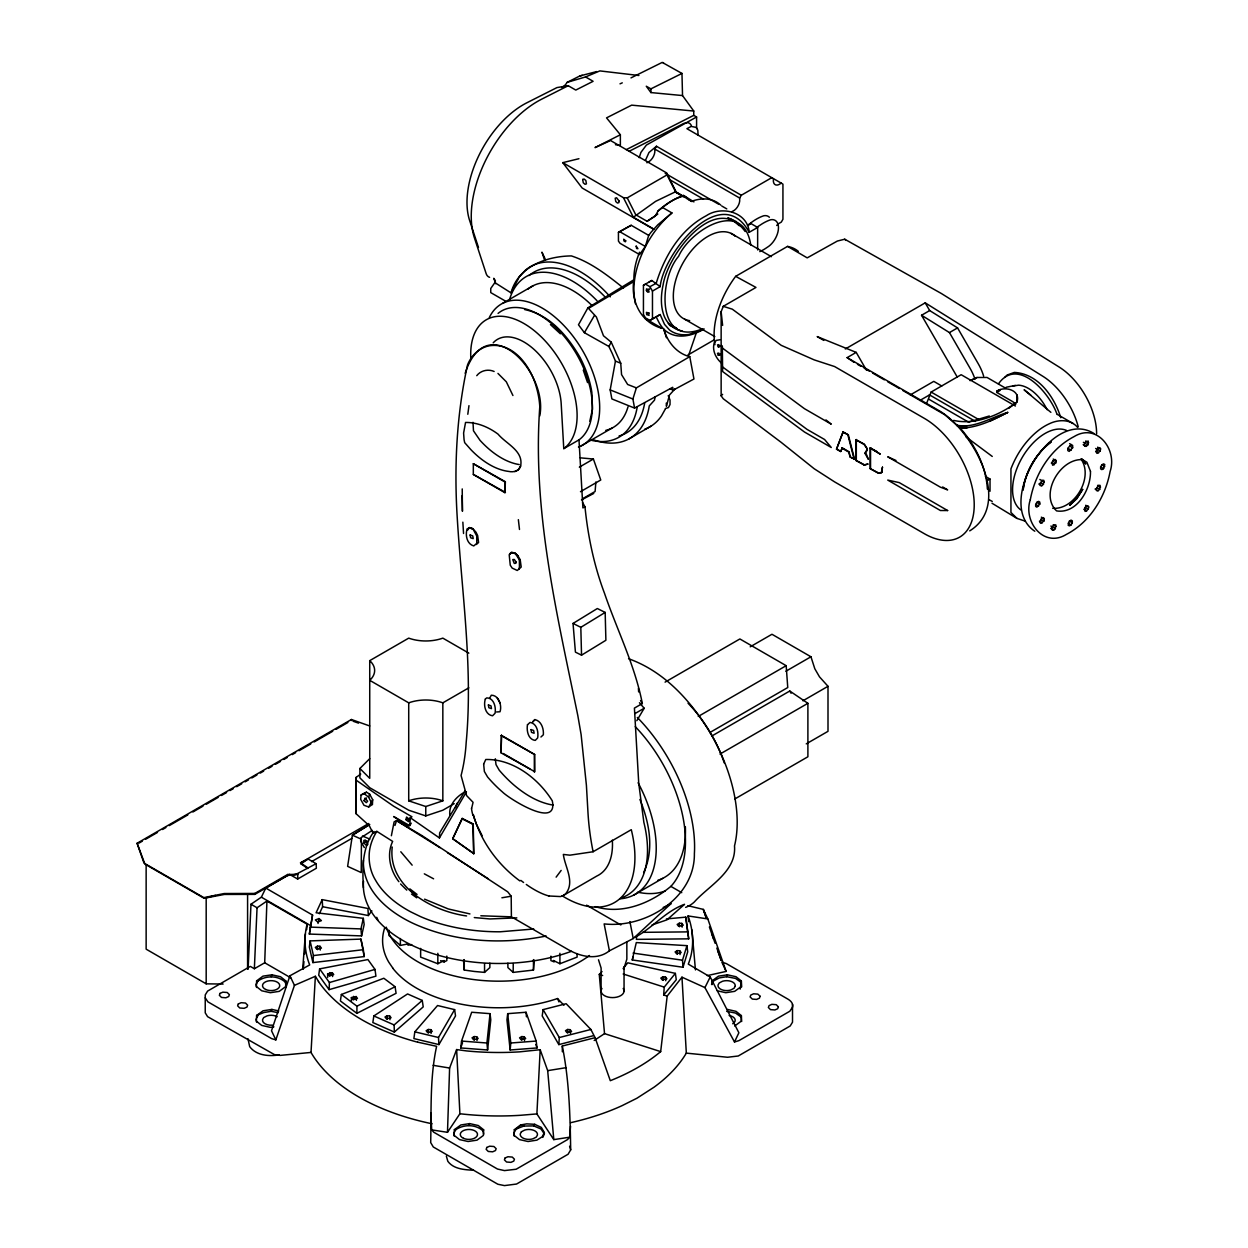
<?xml version="1.0" encoding="UTF-8"?>
<svg xmlns="http://www.w3.org/2000/svg" width="1248" height="1248" viewBox="0 0 1248 1248"><rect width="100%" height="100%" fill="white"/><g stroke="black" fill="none" stroke-linecap="round" stroke-linejoin="round"><path stroke-width="1.5" d="M247.588 969.056L247.588 893.864M363.402 887.702C362.357 868.436 361.951 847.766 373.994 831.496M411.731 944.596L408.002 945.173L407.94 943.94L400.39 945.422L400.39 938.527M463.507 960.086L464.272 970.055L474.334 971.459L484.552 972.395L489.856 967.59L489.856 963.16M645.122 318.536L662.189 328.411C640.52 322.53 630.49 300.83 633.89 279.755L587.933 307.788L578.479 324.776L584.392 332.686L608.868 346.445L612.238 353.465L615.451 361.109L610.178 389.891L611.879 398.939L634.577 408.08L672.688 387.301L673.218 390.14L693.95 379.002L689.77 356.647C676.541 353.418 667.384 341.749 663.764 329.066L666.432 337.74M1015.716 404.461A17.222 9.953 0 0 0 1011.988 401.232L996.731 392.418L996.731 391.217C1004.702 385.648 1021.098 390.109 1016.933 402.059C999.898 415.1 975.172 425.334 953.69 420.404M369.72 725.962L351.421 719.503L137.093 843.258L144.908 864.068L204.157 898.279L224.39 894.442L254.81 894.379L254.81 893.443L287.648 874.505L297.804 874.333L297.648 879.044L289.52 874.349L265.777 888.061L261.362 897.172L250.973 904.238L248.102 969.166M601.084 990.974L601.115 968.058L598.494 959.79M360.734 774.072L356.148 777.379L355.992 813.634L369.314 825.724L373.105 833.399L376.834 831.355L392.652 841.386C386.412 854.568 390.14 870.511 398.876 881.681M417.737 1042.174L436.613 1046.308C429.78 1077.851 431.387 1110.486 430.7 1142.591L433.29 1146.974L497.858 1184.243L504.473 1185.6L516.547 1184.04L568.09 1154.244L570.679 1149.86C570.133 1115.182 569.197 1080.113 562.286 1046.027L595.093 1037.681L610.303 1080.69A196.466 113.428 0 0 0 660.676 1051.612L667.181 996.076L681.97 977.184L704.933 987.605L734.495 1041.971L738.91 1040.645L789.844 1011.223L792.511 1007.198A16.084 9.282 0 0 0 788.003 999.18L726.305 963.581L721.828 962.099L726.118 971.412L707.288 975.608M361.421 841.105L361.234 872.57L347.63 866.377L352.404 835.162L369.424 824.632M534.238 960.133L533.458 970.055L513.178 972.395L513.24 963.534M356.881 1013.345L356.944 1006.2L341.359 994.469L340.376 1000.927L356.881 1013.345L396.084 993.314L395.086 986.716L383.822 978.245L341.359 994.469M410.249 824.273L407.862 826.254L393.666 816.535L409.734 825.646L410.311 817.736L411.965 816.785L393.666 806.224L355.976 780.062L356.148 777.379M462.166 495.581L462.431 511.243L462.228 488.92M495.316 758.753L496.002 764.587L499.231 770.203A94.801 54.725 60 0 0 514.176 785.257C525.424 794.742 538.559 802.776 553.285 805.132M520.619 466.034C523.754 450.824 506.204 443.96 498.061 434.148C488.701 427.144 477.266 422.308 465.551 422.448L463.601 433.04L464.069 439.686L464.693 442.666L470.917 449.701A73.32 43.181 61.1 0 0 508.466 471.385C513.224 472.508 519.106 471.323 520.619 466.034L518.294 469.841L514.847 471.604M449.873 815.396C448.406 804.726 456.799 796.177 465.535 791.575M646.448 290.566L646.48 288.912L648.352 289.458L649.069 292.016L647.681 292.172L646.448 290.566L649.771 288.834M570.554 1126.226L569.65 1137.193L553.8 1139.627L547.685 1070.644L540.181 1049.708L519.683 1051.846A193.846 111.914 0 0 1 466.549 1050.925L456.628 1049.568L449.608 1068.038L447.486 1132.31L431.714 1129.892L430.841 1113.076M471.666 808.283L473.07 802.308L466.612 795.6L461.074 775.507A236.886 136.765 60 0 0 466.175 742.544C473.179 667.508 461.713 592.457 457.236 517.639C454.054 466.705 456.565 414.882 467.501 365.024C471.073 355.711 479.029 347.88 488.982 345.852C513.505 341.843 530.774 366.444 536.406 387.364A54.584 32.432 72.9 0 1 539.791 406.754C532.178 511.274 556.982 614.032 577.824 715.619L581.116 734.573L586.404 785.257L587.995 812.869A236.886 136.765 60 0 0 593.096 851.744L569.868 855.176L563.347 854.428C564.938 867.079 575.234 881.821 565.718 893.724A68.328 26.707 47.5 0 1 560.477 896.563L549.026 895.986M472.992 422.323L473.476 430.794L479.996 440.31A73.351 42.354 60 0 0 519.23 464.552M278.788 1010.958L271.908 1009.429L263.078 1010.786L256.604 1015.466L256.402 1021.192L261.752 1025.419L270.332 1027.354L273.889 1026.808M454.381 1129.643L454.163 1135.368L459.514 1139.596L468.094 1141.499L477.001 1140.157L483.397 1135.43L483.616 1129.768L478.265 1125.524L469.685 1123.606L460.855 1124.963L454.381 1129.643L455.707 1129.736C463.866 1124.167 475.8 1124.12 483.179 1131.047L483.694 1134.136M256.62 980.866L256.402 986.544L261.752 990.787L270.332 992.706L279.24 991.364L285.636 986.622L285.854 980.975L280.504 976.716L271.908 974.813L263 976.139L256.62 980.866L257.962 980.99C266.074 975.328 278.054 975.328 285.402 982.238L286.182 986.872M539.744 415.958C548.714 372.528 487.016 306.29 465.145 373.324M514.348 1129.658L514.129 1135.352L519.48 1139.596L528.06 1141.514L536.89 1140.142L542.194 1136.772L544.315 1132.513L541.336 1127.412L534.721 1124.308L526.703 1123.855L520.728 1124.947L514.348 1129.658L523.832 1126.055L533.692 1125.899L541.039 1129.003L544.362 1133.933L542.802 1137.396M711.968 984.656L712.109 980.866L718.505 976.139L727.412 974.828L735.992 976.716L741.343 980.959L740.236 989.087M727.412 1009.429L735.992 1011.332L741.343 1015.591L741.125 1021.254L734.744 1025.981M757.645 249.928L757.645 227.448L749.19 232.315C747.802 212.004 721.703 205.39 706.384 215.67C680.534 229.304 664.498 256.012 656.214 283.265L649.912 286.697L645.466 284.123L643.438 285.262L643.438 314.371L645.466 317.866L649.912 320.424L660.161 314.543L664.513 324.355L669.458 329.909A67.08 38.719 -59.9 0 0 688.693 334.48L701.797 330.158M432.042 1123.762A198.136 114.395 0 0 1 311.002 1052.438L280.348 1055.387L274.466 1054.622L207.589 1016.652L205.234 1012.83L205.234 994.921L207.589 991.099L250.302 966.389L254.358 968.744L257.057 907.764L266.932 901.04L307.117 924.191A193.846 111.914 0 0 0 309.676 964.938L289.91 975.78L271.518 1030.739L275.839 1039.88L271.612 1038.617L207.901 1001.848L205.234 997.823M254.358 968.744L264.701 962.77L266.932 901.04M329.098 989.648L329.41 982.535L319.613 968.885L367.91 959.556L374.993 969.415L375.929 976.154L329.098 989.648L318.724 975.187L319.613 968.885M410.311 817.736L439.436 837.923L439.655 832.9L465.161 790.67M553.8 1139.627L536.89 1113.918L540.181 1049.708M311.017 1052.438L315.37 976.279L294.45 985.343L275.839 1039.88M372.403 804.461L372.7 799.75L369.611 794.118L366.475 792.184L361.109 794.976L360.672 799.313L363.964 805.272L368.706 806.988L372.403 804.461L368.628 797.191L364.026 793.525L361.109 794.976M593.221 1035.731L558.839 1044.607L559.291 1037.54L543.098 1009.616L566.155 1003.72L590.866 1029.475L595.093 1037.681M881.525 472.633L882.476 467.173L881.525 472.633L878.311 473.226L870.137 468.608L870.137 447.923L880.09 454.007L870.137 447.923L877.344 451.745M667.181 996.076L663.686 995.046L664.217 987.121L675.371 973.378L627.775 962.816L623.111 968.557M302.749 968.51L305.37 933.925M312.889 962.598L313.435 955.562L310.097 940.898L360.922 939.104L363.34 949.697L364.166 956.576L312.889 962.598L309.348 947.092L310.097 940.898M440.638 960.648L444.07 961.943L444.179 960.523L437.83 963.737L420.638 957.107L420.638 948.402M306.68 929.666L307.117 924.191M595.873 481.962L595.109 491.509L582.551 498.763M303.295 969.166L303.95 961.615M304.606 954.049L305.105 948.386M510.151 1049.989L510.806 1043L507.702 1013.657L526.032 1012.253L536.188 1041.066L537.03 1047.946L510.151 1049.989L506.953 1019.834L507.702 1013.657M636.714 935.875L636.371 939.37L688.709 938.839L685.76 917.155L666.401 918.918M926.546 403.478L931.117 392.059L961.163 374.712L1015.404 406.021M487.594 1049.989L486.923 1043L490.043 1013.657L471.697 1012.253L461.542 1041.066L460.715 1047.946L487.594 1049.989L490.776 1019.834L490.043 1013.657M1023.11 490.292C1025.388 471.51 1035.84 453.866 1050.707 442.244M322.187 899.636L322.624 906.719L368.363 915.548L367.91 908.466L322.187 899.636L316.087 912.772L363.34 918.325L364.166 924.565L361.592 935.906L309.348 934.066L312.562 915.065L265.777 888.061M392.215 847.033C387.629 886.938 432.229 911.18 466.58 915.954M632.237 959.962L636.293 942.583L686.946 945.656L687.71 951.85L683.015 967.262L632.237 959.962L633.22 956.732M476.346 544.502L478.592 542.49L477.641 535.548L475.972 532.194L472.82 528.668L469.7 527.842L467.142 528.793C465.161 534.924 466.69 543.925 473.772 545.922L476.752 543.395L476.767 536L472.82 528.668L469.451 527.592L467.516 530.244M391.373 835.739L394.134 821.839L396.552 820.622L439.982 847.657M467.797 414.274L468.967 405.662M414.82 1031.846L413.884 1038.586L438.922 1044.576L455.52 1015.919L454.631 1009.616L437.549 1005.529L414.82 1031.846L438.469 1037.494L438.922 1044.576M543.098 1009.616L542.209 1015.919L558.839 1044.607M587.933 307.788L596.372 316.976L603.47 335.774L611.239 342.17L620.74 363.23L621.551 374.603L627.65 384.478L636.371 387.878L689.77 356.647M373.838 1015.95L372.84 1022.549L394.337 1032.08L423.228 1006.886L422.245 1000.428L407.581 993.938L373.838 1015.95L394.134 1024.951L394.337 1032.08M309.348 934.066L312.562 915.065M351.234 720.564L351.421 719.503M655.2 396.708L654.498 400.14L649.272 405.896A99.2 57.283 60 0 1 593.939 439.967M1043.874 521.056L1044.311 518.872L1043.453 517.655L1041.799 518.107L1039.865 522.116L1040.723 523.333L1043.874 521.056L1040.894 519.324M1055.761 462.946L1056.198 460.777L1055.34 459.545L1053.686 459.997L1052.204 461.838L1052.61 465.239L1055.761 462.946L1052.782 461.214M1088.24 509.153L1088.693 506.984L1087.835 505.768L1086.181 506.204L1084.684 508.061L1085.105 511.446L1088.24 509.153L1085.261 507.437M1100.143 451.043L1100.58 448.874L1099.722 447.658L1098.068 448.11L1096.134 452.119L1096.992 453.336L1100.143 451.043L1095.666 448.469M318.022 923.458L319.036 918.559L321.422 920.634L317.725 922.022L315.338 919.948L319.036 918.559M361.592 935.906L360.922 928.918L363.34 918.325M405.943 819.608L406.583 817.034L409.016 819.062L408.47 821.699L405.943 819.608L410.623 818.282M648.71 235.388L631.192 225.28L618.431 232.346L618.446 241.098L620.022 243.298L639.6 254.592L645.325 246.449L648.71 235.388L651.066 232.253L657.805 224.796L671.939 212.94L662.594 207.527L658.039 210.974L655.184 216.185L647.072 221.286L635.731 214.734L627.229 197.886L623.454 197.683L562.77 162.646L578.932 158.714M489.949 697.663L491.306 695.214C498.872 695.152 502.164 705.697 500.011 711.75L496.517 711.984M649.912 320.424L652.47 318.989L652.47 291.08L660.161 286.634C663.577 253.063 721.313 181.022 749.19 232.315M589.789 421.247L592.488 409.188L591.848 392.324A75.067 43.368 60 0 0 580.102 357.552C567.856 336.227 549.916 314.746 524.644 309.566M683.015 967.262L682.5 960.211L686.946 945.656M634.577 408.08L632.892 399.032L636.371 387.878M623.641 969.322L626.855 959.15L626.839 942.24M368.628 797.191L369.611 794.118M696.634 331.921L688.584 355.462M639.194 157.685L640.895 152.443L646.386 145.064L696.587 116.984L696.587 128.513M394.945 825.458L396.552 820.622L421.699 835.442L507.718 891.836L511.196 896.22L511.399 916.828L567.154 949.026A77.282 44.616 60 0 0 609.414 950.804L633.235 938.558L671.143 903.536A160.571 92.711 60 0 1 663.203 907.421M364.12 800.764L365.04 798.049L367.63 801.232L366.304 802.651L364.12 800.764L366.475 797.94M645.528 160.212L648.96 152.537L656.448 146.25L741.312 195.25L771.763 177.668M841.87 448.079L848.765 452.072L850.091 456.955L854.552 459.155L850.091 456.955L849.17 451.838L842.275 447.845L840.7 451.511L836.503 449.202L843.102 431.855L848.344 434.881L854.069 457.283M483.179 1131.047L483.616 1129.768M866.393 451.792L867.329 449.046L864.412 444.194L855.91 439.717L855.91 460.403L864.1 465.005L867.875 464.069L864.1 465.005M741.686 986.872L741.343 980.959M285.402 982.238L285.854 980.975M741.686 1021.488L741.343 1015.591M460.715 1047.946L462.556 1042.72M639.506 252.205L637.104 258.851A55.13 31.824 -60 0 0 633.922 280.472L633.89 279.755M836.503 449.202L843.102 431.855M455.426 807.674L457.064 803.244M271.175 976.7L271.908 974.813M468.936 1125.493L469.685 1123.606M1043.453 484.255L1043.874 480.386L1042.376 480.246L1039.865 483.928L1040.317 485.597L1041.799 485.722L1043.453 484.255L1040.473 482.539M1055.34 528.637L1055.761 524.768L1052.61 526.094L1051.752 528.31L1052.204 529.963L1053.686 530.104L1055.34 528.637L1050.878 526.048M1087.835 444.896L1088.24 441.028L1085.105 442.369L1084.247 444.584L1084.684 446.238L1086.181 446.363L1087.835 444.896L1083.373 442.322M1099.722 489.278L1100.143 485.41L1098.646 485.285L1096.134 488.951L1096.586 490.62L1098.068 490.745L1099.722 489.278L1096.742 487.562M723.247 306.337L732.311 309.176L781.232 345.337L814.226 359.892L834.616 366.553L924.269 418.314A70.637 40.778 60 0 1 974.22 504.832A70.637 40.778 60 0 1 924.269 533.66L834.616 481.9L814.226 468.764L781.232 442.4L723.247 398.752L721.141 395.803L721.141 311.719L723.247 306.337L755.976 287.43L735.649 276.354A67.158 38.782 -60 0 0 714.964 344.666M711.547 984.391L713.466 980.99L719.3 977.917L726.679 976.7L727.412 974.828M256.604 1015.466L263.812 1012.549L271.175 1011.317L271.908 1009.429M643.609 872.586C654.623 849.482 649.21 822.198 639.912 799.453M842.275 447.845L840.7 451.511L836.909 448.968M319.363 913.754L322.624 906.719M505.424 301.08L490.745 292.609L490.745 288.475L494.863 282.625L511.04 292.874C517.951 266.432 546.733 256.199 571.381 255.918C591.022 262.314 607.526 275.309 623.454 288.038M462.415 818.36L452.712 838.718L473.834 853.632L473.21 823.93L462.072 818.563L452.712 838.718L473.834 853.632M726.118 971.412L707.819 918.934L688.069 915.938C693.779 931.336 694.418 948.745 688.288 964.127L710.221 976.95L704.933 987.605M466.44 791.84L439.436 837.923M734.495 1041.971L738.878 1032.782L710.221 976.95M372.7 799.75L368.706 806.988M511.04 292.874L519.277 276.838L525.252 270.379A99.2 57.283 60 0 1 610.272 296.868M256.682 1017.853L257.946 1015.56M455.707 1129.736L453.82 1133.184L454.334 1136.273M608.868 346.445L611.239 342.17M665.402 408.892L661.487 415.927A99.2 57.283 60 0 1 644.717 429.218M257.962 980.99L256.058 984.391L256.573 987.48M864.911 453.242L865.909 453.164L868.358 459.264L864.911 453.242L867.329 449.046L864.146 444.506L855.91 439.717M646.901 162.77L649.506 161.273A8.83 5.101 -60 0 0 654.81 152.069L654.81 149.058L656.448 146.25M731.765 211.77L734.386 210.272A8.83 5.101 -60 0 0 739.69 201.084L739.69 198.058L741.312 195.25M1035.668 504.457L1036.885 502.367L1038.601 501.368L1039.802 502.07L1039.802 504.052L1036.885 507.14L1035.668 506.438L1035.668 504.457L1038.601 506.158M1071.236 444.584L1067.789 448.235L1067.789 450.559L1069.208 451.386L1072.656 447.751L1072.656 445.411L1069.614 443.664M1069.364 521.118L1068.148 525.205L1069.364 525.892L1071.08 524.909L1072.297 522.803L1072.297 520.822L1071.08 520.12L1069.364 521.118L1072.297 522.803M1103.575 468.64L1104.776 464.552L1103.575 463.85L1101.859 464.849L1100.642 466.955L1100.642 468.936L1101.859 469.638L1103.575 468.64L1100.596 466.924M438.469 1037.494L454.631 1009.616M584.392 332.686L594.344 315.619M636.808 720.704L644.186 708.256L639.444 702.733M409.734 825.646L411.232 823.181M561.163 870.418L556.124 877.141M510.136 554.315L511.493 552.178L515.159 553.16L517.842 555.719L520.198 559.697L521.212 567.06L518.918 569.119M609.414 950.804L604.141 923.894C644.888 928.574 694.98 898.342 694.387 853.601A126.329 72.93 60 0 0 637.322 717.46M533.692 1125.899L534.721 1124.308M447.486 1132.31L459.904 1113.746L456.628 1049.568M998.431 383.9C1017.916 355.93 1050.379 394.025 1057.04 414.43M368.363 915.548L371.873 910.868M510.697 552.786L509.2 554.736L510.26 565.204L512.195 568.105L517.234 570.461L518.965 569.088L519.449 566.748L519.386 559.946L515.159 553.16L510.697 552.786L513.786 552.848L517.842 555.719M663.686 995.046L676.276 979.696L675.371 973.378M472.976 824.195L462.072 818.563L472.976 824.195L473.616 853.726M569.65 1137.193L567.512 1139.596L516.157 1169.236L504.473 1170.593L497.5 1169.048L433.742 1132.217L431.714 1129.892M372.31 830.372L360.844 837.814L360.656 841.058L364.338 847.564M675.137 388.783L669.458 395.023L666.432 406.302L666.292 403.104M476.752 375.679C480.73 370.453 488.202 368.815 494.13 371.483M653.78 229.07L633.344 217.261L655.637 201.349L675.542 191.755L683.639 196.435M454.194 803.65L442.837 810.217L425.771 815.911L408.72 810.217L369.736 787.706L359.892 777.863L359.892 768.487L369.736 758.644M1004.687 377.473L1007.136 375.024L1014.343 372.419C1038.149 373.651 1054.342 396.708 1060.784 417.721M721.141 395.803L722.623 394.352M722.327 366.772L807.05 429.39L824.6 439.514L831.262 447.486L804.476 432.011L722.623 371.53L722.327 346.086M748.27 225.498L750.641 223.392L757.645 227.448M394.134 1024.951L422.245 1000.428M635.263 726.648A113.428 65.489 60 0 1 670.862 886.376C650.27 903.443 621.863 914.878 595.234 906.625M741.125 986.638L734.651 991.349L725.821 992.706L717.241 990.787M368.722 823.493L300.534 862.852L301.018 863.866L308.053 858.998L316.134 863.678L316.352 868.249L297.648 879.044M647.072 221.286L657.79 214.079M594.173 1040.473L604.531 1033.64L660.676 1051.612M363.901 842.93L363.854 840.419L365.243 839.998L367.879 844.397L366.101 845.161L363.901 842.93L367.13 840.934M573.035 623.438L597.34 608.525L605.171 612.425L605.888 640.271L581.537 655.169L575.422 652.127L573.035 623.438L580.819 627.323L605.171 612.425M627.229 197.886L667.025 174.907L666.494 172.832L610.537 140.525L595.015 147.607L620.365 134.753L606.544 117.874L631.66 105.144L693.748 111.041L693.748 115.346L696.587 116.984M646.682 314.527L646.433 312.359L648.352 312.92L649.069 315.401L646.682 314.527L649.272 312.952M317.507 946.093L315.338 947.388L316.774 949.166L321.438 948.121L319.987 946.28L317.507 946.093L317.569 949.65M677.274 950.617L675.106 951.912L676.541 953.706L681.19 952.598L679.77 950.82L677.274 950.617L677.336 954.174M662.984 976.794L660.816 978.089L662.251 979.867L666.9 978.775L665.465 976.981L662.984 976.794L663.047 980.351M588.791 308.225L633.89 281.518M1008.618 408.408L1016.933 402.059L1017.011 394.852M316.134 863.678L295.807 874.442L287.68 875.425L254.81 894.379M504.925 492.695L505.378 481.728L473.32 463.726L473.32 474.443L504.925 492.695L504.925 481.978L473.32 463.726M618.431 232.346L631.192 225.28M563.347 895.44L596.996 875.94A66.737 38.532 60 0 0 612.331 840.138M502.835 303.233L533.286 285.652M781.31 183.175L778.705 184.673A8.83 5.101 -60 0 1 773.386 181.615L773.386 178.604M643.438 285.262L651.784 280.488L660.161 286.634M747.49 225.217L750.641 223.392M652.47 318.989L660.161 314.543M735.649 276.354L787.566 246.386L807.206 257.868L837.392 241.036L844.724 239.21L941.382 293.514L1059.115 367.021A55.286 31.918 60 0 1 1096.618 433.789M473.32 474.443L505.44 492.398M687.773 355.103L714.386 339.737M470.87 359.034A75.239 43.43 60 0 1 540.836 336.476A75.239 43.43 60 0 1 563.768 448.64L578.994 439.858A75.239 43.43 60 0 0 573.659 349.346A75.239 43.43 60 0 0 498.061 313.42M581.412 445.754L611.863 428.173M579.337 467.142L593.393 459.03L600.756 479.996L580.46 491.712M628.586 439.093L651.113 426.083M845.302 348.988L925.22 302.843L1042.954 376.35A55.302 31.918 60 0 1 1078.225 426.769M582.582 502.492L584.953 506.735L582.91 507.92L578.994 439.858M854.116 362.372L847.127 357.63L856.206 352.388L866.471 370.172M957.107 376.834L921.554 315.26L929.682 310.565L957.559 327.896L978.229 363.698A35.334 20.405 60 0 1 983.658 376.178M468.827 687.835L442.837 702.842A32.058 18.517 0 0 0 408.72 702.842L369.736 680.332A32.058 18.517 0 0 0 369.736 660.644L408.72 638.134A32.058 18.517 0 0 0 442.837 638.134L468.827 653.141M921.554 315.26L949.447 332.576L957.559 327.896M910.322 394.914L933.769 381.373L941.756 385.991M138.965 843.118L142.334 841.168M145.704 839.218L157.498 832.416M162.552 829.499L165.922 827.549M169.291 825.599L187.824 814.913M192.878 811.996L202.987 806.146M206.357 804.211L218.15 797.394M221.52 795.46L226.574 792.542M229.944 790.592L233.314 788.642M236.683 786.692L241.738 783.775M245.107 781.841L248.477 779.891M251.846 777.941L256.901 775.024M260.27 773.089L263.64 771.139M268.694 768.222L272.064 766.272M275.434 764.322L280.488 761.405M283.842 759.47L287.212 757.52M292.266 754.603L295.636 752.653M299.005 750.719L310.799 743.902M314.168 741.952L332.701 731.266M336.071 729.316L347.864 722.498M842.696 432.089L848.344 434.881M919.916 400.452L929.963 394.649M855.91 460.403L864.521 464.849M996.731 392.418L999.788 390.655M870.137 468.608L878.748 473.054L882.164 472.212M311.579 861.619L351.733 838.438M501.088 752.856L501.478 735.353L501.088 752.856L534.83 771.748L534.706 754.541L501.478 735.353M987.028 480.792L990.023 479.045L990.023 491.26M501.088 735.571L534.706 754.541M665.075 682.141L739.877 638.96L786.178 665.683L787.753 687.539L709.8 732.56M584.969 506.735A447.72 275.59 -63.5 0 0 604.516 593.33C617.042 630.022 634.936 665.246 642.33 703.544L634.421 708.1L638.758 783.557L643.874 822.432A98.498 56.878 60 0 1 621.488 897.858M750.22 646.807L771.966 634.265L810.95 656.776L814.819 668.772L819.499 676.853L828.001 686.306L828.001 731.328L806.255 743.87M634.811 713.669L644.186 708.256M698.256 716.446L786.178 665.683M785.866 671.252L810.95 656.776M711.797 736.024L789.766 691.018L807.893 703.31L807.893 756.772L734.744 799.001M802.916 700.799L828.001 686.306M719.987 754.073L807.893 703.31M593.096 851.744L631.285 829.686A98.498 56.878 60 0 1 562.13 895.768M633.438 895.253L662.672 878.374M387.176 1015.763L384.992 1017.011L386.443 1018.836L391.092 1017.744L389.657 1015.95L387.176 1015.763L387.254 1019.32M327.631 973.846L332.296 972.785L333.731 974.579L329.066 975.671L327.631 973.846L327.694 977.402M351.39 997.589L356.117 996.559L357.49 998.4L352.763 999.43L351.39 997.589L351.468 1001.161M428.329 1029.475L426.145 1030.723L427.596 1032.564L432.245 1031.456L430.81 1029.662L428.329 1029.475L428.423 1033.032M474.224 1036.573L472.056 1037.821L473.491 1039.662L478.156 1038.554L476.72 1036.776L474.224 1036.573L474.318 1040.13M679.349 923.208L677.165 924.456L678.616 926.297L683.264 925.189L681.829 923.395L679.349 923.208L679.442 926.765M521.758 1036.573L519.574 1037.821L521.024 1039.662L525.673 1038.554L524.238 1036.776L521.758 1036.573L521.851 1040.13M567.653 1029.475L565.484 1030.708L566.857 1032.548L571.584 1031.519L570.211 1029.678L567.653 1029.475L567.746 1033.032M649.163 281.954L651.784 280.488M364.026 793.525L366.475 792.184M966.67 426.254L956.608 425.381C974.485 428.672 991.068 417.394 1007.729 412.402C993.236 420.108 977.449 427.768 960.82 428.173M1007.729 412.402L990.241 420.95M581.459 499.933L593.752 493.428M704.137 328.91C693.077 335.712 677.602 339.768 666.26 331.344A72.836 42.463 -57.8 0 1 658.554 321.61L656.198 316.914M369.72 824.507L352.404 835.162L361.421 839.249M682.531 95.566L650.91 92.57L646.277 86.221L650.91 88.858L681.97 73.445L682.531 95.566L693.748 111.041M308.053 858.998L300.534 862.852L307.492 867.594M629.132 151.289L683.826 123.427L687.336 122.647A12.636 7.301 -60 0 1 691.408 125.736M356.944 1006.2L395.086 986.716M626.34 149.62L693.748 115.346M561.943 87.5A10.015 5.772 -60 0 0 567.154 82.352L585.546 76.939L593.112 81.307L575.78 90.074L568.214 85.706L541.648 99.185A93.834 54.179 -60 0 0 474.38 237.744L486.143 273.593A14.352 8.284 -60 0 0 489.606 277.321M585.546 76.939L599.851 70.902L638.898 75.504M567.154 82.352L579.883 75.925L596.731 71.573M444.07 961.943L446.831 960.586L446.8 956.093M718.318 346.882L719.628 346.663L718.801 344.651L717.506 344.885L718.318 346.882L721.204 345.524M718.318 355.321L719.628 355.103L718.801 353.09L717.506 353.324L718.318 355.321L721.204 353.964M969.727 530.868C1013.158 503.833 973.019 431.512 940.243 411.341L847.127 357.63M534.877 719.597L532.584 722.015L534.877 719.597C541.476 721.032 543.847 728.801 543.348 734.776L540.93 737.006M970.055 380.656L976.981 377.489L987.043 377.458L1005.545 388.144M996.731 391.217L1000.381 389.548M972.676 379.454L976.981 377.489M620.006 83.834L622.284 82.852M702.624 328.786C655.98 347.833 658.741 278.959 678.6 256.324C690.316 229.804 743.34 197.59 750.781 244.967M635.123 937.279C652.454 927.935 665.34 911.383 684.528 904.316L666.947 919.854L652.049 924.94M550.914 956.14L550.914 960.586L554.174 961.896L553.457 960.476L559.915 963.737L577.106 957.107L577.106 953.628M408.72 702.842L408.72 800.842L425.771 806.52L442.837 800.842L442.837 702.842M519.386 559.946L520.198 559.697M989.305 416.005L968.807 422.058M665.434 408.47L668.46 407.566L670.036 404.524L670.036 400.046L668.226 395.6M329.41 982.535L374.993 969.415M1013.048 386.038L1018.54 385.18A33.634 19.422 60 0 1 1047.103 409.687M559.291 1037.54L590.866 1029.475M215.498 895.409L206.185 897.749L206.185 983.83L223.127 984.048M579.883 75.925L582.332 75.379M546.203 936.016C503.412 944.642 457.548 942.38 417.097 925.142C390.811 913.895 362.357 891.743 363.402 860.262M630.989 77.891L662.236 62.4L681.97 73.445M1006.169 387.27L1015.357 385.382M137.093 843.258L143.988 863.07L203.83 897.624L224.188 893.537L254.81 893.443M568.214 85.706L556.936 87.594L526.812 102.804A79.763 46.051 -60 0 0 469.654 220.584L478.483 247.478M566.28 1067.648L547.685 1070.644M501.899 897.78L511.196 896.22M719.971 339.768L716.321 340.361L714.23 342.935C711.89 350.485 716.118 358.847 722.062 363.496M533.754 928.996L500.214 931.788A129.792 74.927 0 0 1 420.529 916.609L410.904 911.96A129.792 74.927 0 0 1 375.57 880.246C370.219 871.666 368.207 860.792 369.517 850.746A129.792 74.927 0 0 1 376.834 831.355M313.435 955.562L363.34 949.697M297.804 874.333L287.68 875.425L287.648 874.505M516.844 917.873L489.934 918.949L474.302 917.561M279.256 1054.888C268.944 1056.479 256.448 1055.699 249.694 1046.651L247.962 1038.742M536.89 1113.918L520.244 1115.306A199.025 114.91 0 0 1 459.904 1113.746M510.806 1043L536.188 1041.066M642.72 932.334L687.991 931.882M902.819 390.499L944.814 414.742L960.164 428.033L966.794 428.189M511.399 916.828L480.823 915.782M310.097 927.108L360.922 928.918M461.542 1041.066L486.923 1043M473.491 1170.25C464.521 1169.719 453.695 1169.22 447.829 1161.311L446.347 1156.085M580.273 457.844L593.393 459.03M712.109 980.866L713.466 980.99M1052.719 508.295C1074.809 510.011 1093.95 477.064 1080.94 458.968M570.57 1122.701A198.136 114.395 0 0 0 622.081 1105.65L636.854 1098.271L654.014 1087.211A198.136 114.395 0 0 0 686.322 1053.125L727.537 1057.259L738.254 1055.995L790.187 1025.981L792.511 1022.206L792.511 1004.297M362.45 836.02L369.829 839.124M633.079 953.098L682.5 960.211M1025.248 521.165L1016.98 518.404L992.004 503.24M615.451 144.706L620.365 145.501L620.365 134.753M433.118 1065.324L449.608 1068.038M726.679 976.7L735.524 978.416L740.906 982.238M726.679 1011.317L735.524 1013.048L740.906 1016.87M271.175 1011.317L278.257 1012.705M469.934 913.926L448.313 908.965L424.585 899.168M687.882 905.705L703.295 909.386L707.819 918.934M728.239 217.901L736.008 221.395L740.033 225.607M677.212 328.739L669.443 325.244M682.11 330.923C672.734 329.519 665.48 321.953 663.14 312.983A61.729 35.646 -60 0 1 663.14 284.747C667.774 254.28 715.79 190.804 745.196 231.551M623.189 974.002L664.217 987.121M604.531 1033.64L599.274 974.423L602.659 975.515M727.522 218.104L731.983 219.554L739.206 225.654M676.432 328.068L668.242 323.528M353.059 721.204L358.504 723.138M523.832 1126.055L520.728 1124.947L515.705 1129.783L513.786 1133.184L514.316 1136.273M628.555 658.726C664.872 671.564 691.969 702.031 711.126 734.417A126.563 73.07 60 0 1 734.51 845.894C736.601 871.759 709.004 885.456 694.247 902.054A77.813 44.928 60 0 1 685.636 907.374M669.958 388.846L673.218 390.14M615.451 361.109L620.74 363.23M610.178 389.891L632.892 399.032M856.206 352.388L817.175 336.586L823.789 340.408M895.97 460.465L887.734 456.784L940.415 487.188L947.638 489.871L942.63 486.97M472.742 529.324L469.451 527.592M1077.632 427.44C1070.815 419.047 1058.382 419.312 1049.396 423.727A55.146 31.84 -60 0 0 1040.036 429.218C1026.667 439.156 1016.886 453.414 1010.942 468.858L1010.942 512.444L1016.98 518.404M424.32 873.834L433.602 878.81M989.274 499.808L992.254 501.431M674.996 191.849L683.342 196.638M686.696 198.541L691.704 201.412M1034.795 531.227C994.313 504.488 1051.362 407.144 1093.825 433.415M654.81 149.058L739.69 198.058M665.2 173.347L718.458 204.095M721.781 206.014L726.773 208.9M670.238 179.993L703.513 199.212M662.594 207.527A68.624 39.624 -60 0 1 683.53 195.437L693.935 201.895M1057.43 414.461L1073.062 423.493M731.094 233.392L771.42 256.682M1097.6 447.158L1100.58 448.874M1085.713 440.965L1088.693 442.697M1095.666 451.183L1098.646 452.899M1083.202 444.647L1086.181 446.363M1069.614 445.988L1072.656 447.751M1101.797 464.818L1104.776 466.534M1068.194 448.453L1071.236 450.216M1053.234 459.046L1056.198 460.777M653.562 229.226L582.161 188.011L562.77 162.646M1097.6 485.347L1100.58 487.063M931.117 392.059L978.806 419.593M1051.3 463.07L1054.279 464.786M1095.089 489.029L1098.068 490.745M929.417 394.836L975.499 421.434M928.964 399.298L968.791 422.292M857.47 364.307L860.824 366.241M864.193 368.191L869.232 371.093M872.586 373.043L884.348 379.829M887.702 381.763L899.465 388.565M619.944 231.8L645.325 246.449M1085.713 505.268L1088.693 506.984M1039.849 479.466L1044.311 482.04M1083.779 509.293L1086.758 511.009M1038.82 484.006L1041.799 485.722M1036.838 502.336L1039.802 504.052M1068.101 523.193L1071.08 524.909M985.421 476.393L990.023 479.045M1041.331 517.156L1044.311 518.872M1053.234 524.706L1056.198 526.422M1039.412 521.18L1042.376 522.896M1050.707 528.388L1053.686 530.104M684.59 319.16L714.823 336.617M503.256 753.527L529.838 768.877M670.862 886.376L681.751 892.663M586.591 905.174L620.864 924.955M261.362 897.172L310.768 925.704M250.973 904.238L257.057 907.764M264.701 962.77L290.644 977.73M206.185 983.83L146.141 949.166L146.141 864.989M667.025 174.907L675.542 191.755L685.776 197.886M688.896 199.727L692.032 201.552M992.254 456.44L966.061 436.909M488.374 878.842L447.502 852.727M683.53 195.437L686.868 197.902M301.018 863.866L307.741 868.483M411.528 894.067L416.723 897.811M519.901 880.932C497.718 864.661 480.62 841.168 473.304 814.538M417.05 894.426L409.859 888.888L414.866 894.754M497.952 373.417L506.329 381.826L512.928 395.522M400.39 945.422L388.908 935.485L388.908 930.259M825.942 419.905L831.262 424.18L804.476 408.704L722.623 348.223L721.843 346.07L721.843 367.224M550.446 324.589L560.383 333.793M1050.878 412.339L1024.109 389.766L1030.786 395.101M400.577 883.99L406.754 890.105M359.892 768.487L369.736 778.331L369.736 660.644M412.152 865.16L400.795 851.76M392.683 968.074A116.548 67.314 0 0 0 412.37 985.608A116.267 67.127 0 0 0 557.513 998.54L563.956 1005.248M844.724 239.21L845.754 240.365M513.178 972.395L507.889 967.59L507.889 963.16M960.164 428.033C975.047 444.912 986.092 466.331 987.386 489.091M494.863 282.625L495.643 283.639L493.802 278.288L495.425 280.816M392.792 968.042L388.799 962.208A116.267 67.127 0 0 1 384.556 928.294M663.14 62.572L663.686 63.398M497.188 697.866L500.183 703.326M315.37 976.279L318.552 981.521M640.536 700.549L642.33 703.544M649.912 286.697L652.47 291.08M949.447 332.576L970.117 368.378A35.334 20.405 60 0 1 975.031 379.283M925.22 302.843L929.682 310.565M789.766 691.018L791.076 693.264M482.118 835.676L475.878 823.118M545.548 259.849L541.96 252.158L544.658 260.364M666.494 172.832L676.385 192.41M623.454 197.683L633.344 217.261M289.91 975.78L294.45 985.343M557.513 998.54L558.995 1001.941M376.74 917.311L377.957 920.213M718.193 951.943L721.219 960.398M716.82 948.059L721.204 960.336M535.798 1044.467L537.03 1047.946M706.399 918.31L703.295 909.386L706.337 918.185M712 934.378L715.12 943.285M709.394 926.968L713.669 939.276M583.284 370.157L587.558 382.59M569.587 1146.21L570.679 1149.86M847.938 435.115L854.147 459.389M364.166 956.576L360.922 939.104M629.897 921.57L633.235 938.558M256.058 1019.008L256.573 1022.096M635.404 303.748L634.358 297.118A68.624 39.624 -60 0 1 671.939 212.94M688.709 938.839L685.76 917.155M518.357 519.652L519.496 529.464M721.141 311.719L722.623 325.416M688.069 915.938L688.615 921.632M526.032 1012.253L526.453 1016.824M691.922 929.916L695.448 969.93M681.829 923.395L682.126 927.155M679.77 950.82L680.051 954.564M665.465 976.981L665.761 980.741M524.238 1036.776L524.534 1040.536M476.72 1036.776L477.017 1040.52M430.81 1029.662L431.106 1033.422M389.657 1015.95L389.953 1019.71M332.296 972.785L332.592 976.544M319.987 946.28L320.284 950.04M638.399 688.334L638.648 691.938M570.211 1029.678L570.492 1033.438M356.117 996.559L356.398 1000.319M462.852 522.163L463.554 533.489M681.97 977.184L686.322 1053.125M563.768 448.64L561.194 403.666A52.837 30.498 60 0 0 533.816 349.222A52.837 30.498 60 0 0 493.194 342.826M698.069 135.112L697.819 130.213L696.353 127.452L691.236 126.407L686.899 128.669L782.933 184.111L782.933 219.274L781.31 222.097L778.705 223.595A8.83 5.101 -60 0 0 776.708 225.482M580.819 627.323L581.537 655.169M544.315 1132.513L544.362 1133.933M353.558 996.356L353.652 999.913M329.8 972.598L329.893 976.154M562.286 1046.027L562.349 1051.752M624.031 966.904L624.062 990.974M355.976 780.062L355.992 813.634M870.542 447.689L870.542 468.374M856.315 439.483L856.315 460.169M650.91 88.858L650.91 92.57M559.915 953.285L559.915 963.737M534.331 754.759L534.331 772.044M533.458 959.603L533.458 970.055M484.552 963.674L484.552 972.395M464.272 959.603L464.272 970.055M437.83 953.285L437.83 963.737M425.771 806.52L425.771 815.911M1020.739 509.87A45.926 26.52 -60 0 1 1022.081 457.704A45.926 26.52 -60 0 1 1066.588 430.466M1023.142 489.325A45.926 26.52 -60 0 1 1051.284 441.854M787.535 246.418A67.158 38.782 -60 0 1 798.299 251.332M689.66 320.658A48.812 28.189 -60 0 1 682.328 264.155A48.812 28.189 -60 0 1 735.384 236.356M472.883 815.225A71.682 31.949 42.4 0 1 471.463 808.158M549.042 896.017A64.256 25.007 47.4 0 1 526.297 884.473M523.583 882.492A64.256 25.007 47.4 0 1 520.837 880.386M476.159 823.259A72.212 26.255 49.8 0 1 473.413 815.521M688.054 703.248A95.675 55.24 60 0 1 724.277 762.98M408.72 800.842A32.058 18.517 0 0 1 442.837 800.842M665.231 890.963A113.428 65.489 60 0 1 637.712 892.164M571.49 951.304A135.533 78.25 0 0 1 430.498 952.801A135.533 78.25 0 0 1 363.527 881.15M685.355 826.738A100.792 58.188 60 0 1 657.79 880.324M623.189 988.447A11.482 6.63 0 0 1 612.565 997.604A11.482 6.63 0 0 1 601.957 988.447M638.102 782.777A100.792 58.188 60 0 1 619.663 898.841M589.477 955.5A114.566 66.144 0 0 1 471.962 979.321A114.566 66.144 0 0 1 386.24 927.155M644.732 402.683A92.742 53.555 60 0 1 619.086 435.973M529.058 275.543A92.742 53.555 60 0 1 604.547 296.416M637.213 407.02A92.742 53.555 60 0 1 591.77 440.404M509.605 299.395A92.742 53.555 60 0 1 597.028 300.752M627.994 406.832A81.401 47.003 60 0 1 605.764 430.373M527.92 289.177A81.401 47.003 60 0 1 591.848 305.401M692.89 200.834A68.624 39.624 -60 0 1 720.782 205.14M749.377 224.063A48.984 28.283 -60 0 1 763.714 215.779A16.084 9.282 -60 0 1 769.392 217.261M658.039 210.974A65.754 37.97 -60 0 1 684.029 195.967M489.325 317.522A81.401 47.003 60 0 1 576.904 341.609A81.401 47.003 60 0 1 578.448 447.018M756.272 228.041A16.084 9.282 -60 0 1 759.782 225.373A48.984 28.283 -60 0 1 770.609 219.773A16.084 9.282 -60 0 1 778.331 229.85A16.084 9.282 -60 0 1 767.099 247.416A48.984 28.283 -60 0 1 759.782 251.628M602.035 971.537A116.267 67.127 0 0 1 599.274 974.423M417.706 1042.205A193.846 111.914 0 0 1 318.474 981.536M729.128 1015.498A8.611 4.976 0 0 1 732.716 1023.766M272.345 1025.17A8.611 4.976 0 0 1 262.595 1019.554L263.702 1017.572L266.978 1015.888A8.611 4.976 0 0 1 277.212 1016.73M527.483 724.76C526.422 730.595 528.169 739.627 535.267 740.407L537.654 737.958C538.652 732.139 536.999 723.434 530.041 722.42L527.483 724.76M1090.471 471.338C1090.97 489.216 1076.962 514.176 1056.588 510.9C1039.194 494.473 1060.02 458.219 1082.5 459.654L1086.883 462.244L1090.471 471.338M483.647 764.088L484.364 771.482L487.547 776.942A94.801 54.725 60 0 0 502.492 792.012C508.95 798.533 558.418 829.951 552.287 800.826C538.496 778.627 513.022 758.831 485.784 759.502L483.647 764.088M1030.333 499.59C1022.892 521.461 1043.578 548.465 1066.369 534.409C1090.003 522.179 1105.385 497.125 1110.127 471.416C1117.568 449.545 1096.883 422.542 1074.091 436.597C1050.442 448.812 1035.076 473.881 1030.333 499.59M470.122 534.986L470.59 537.763L473.21 538.652L472.742 535.876L470.122 534.986M516.001 561.959L515.845 563.269L514.301 563.425L512.756 559.603L514.301 559.447L516.001 561.959M582.707 179.462L583.268 182.785L585.016 184.298L586.42 183.862L585.858 180.523L584.111 179.026L582.707 179.462M531.024 729.581L531.492 732.358L534.128 733.247L533.645 730.47L531.024 729.581M619.086 201.037L618.899 202.613L617.495 203.05L615.763 201.552L615.186 198.214L616.606 197.777L619.086 201.037M488.389 704.964L488.857 707.741L491.478 708.63L491.01 705.853L488.389 704.964M625.7 240.817L625.435 241.769L624.156 241.223L623.704 239.226L625.7 240.817M485.347 699.036C483.35 705.011 485.176 714.73 492.539 715.806L495.05 713.279C496.158 707.491 494.068 697.928 486.736 697.882L485.347 699.036M220.022 993.408L219.367 995.296L221.489 997.433L225.872 997.776L228.696 996.528L229.367 994.64L227.23 992.503L222.862 992.16L220.022 993.408M238.306 1003.954L237.635 1005.841L239.756 1007.994L244.14 1008.322L246.964 1007.074L247.634 1005.186L245.513 1003.049L241.129 1002.706L238.306 1003.954M486.829 1147.442L486.158 1149.33L488.28 1151.467L492.664 1151.81L495.472 1150.547L496.158 1148.675L493.912 1146.506L489.653 1146.194L486.829 1147.442M505.097 1157.988L504.426 1159.876L506.548 1162.013L510.931 1162.356L513.755 1161.108L514.426 1159.22L512.304 1157.083L507.92 1156.74L505.097 1157.988M778.378 1006.824L777.707 1008.727L774.883 1009.96L770.5 1009.632L768.378 1007.495L769.064 1005.607L771.872 1004.344L776.256 1004.687L778.378 1006.824M760.11 996.278L759.424 998.166L756.616 999.414L752.341 999.086L750.11 996.934L750.781 995.062L753.605 993.798L757.864 994.126L760.11 996.278M636.199 246.168L636.605 248.508L637.915 248.695L636.199 246.168M521.43 1131.749L520.322 1133.73A8.611 4.976 0 0 0 523.957 1138.519A8.611 4.976 0 0 0 532.99 1138.784L536.281 1137.1L537.389 1135.134A8.611 4.976 0 0 0 533.754 1130.345A8.611 4.976 0 0 0 524.706 1130.064L521.43 1131.749M735.15 986.326L734.027 988.291L730.766 989.992A8.611 4.976 0 0 1 721.718 989.711A8.611 4.976 0 0 1 718.084 984.922L719.207 982.972L722.483 981.271A8.611 4.976 0 0 1 731.515 981.536A8.611 4.976 0 0 1 735.15 986.326M1082.671 489.388L1076.65 498.732L1069.661 505.3L1076.65 498.732L1082.671 489.388M947.638 510.541L940.415 510.51L887.734 480.09L899.262 482.617L947.638 510.541M1083.95 460.918L1081.657 458.905L1085.776 464.022L1083.95 460.918M265.808 989.539A8.611 4.976 0 0 0 279.646 986.326A8.611 4.976 0 0 0 267.914 981.006A8.611 4.976 0 0 0 265.808 989.539M463.57 1138.348A8.611 4.976 0 0 0 477.422 1135.134A8.611 4.976 0 0 0 465.676 1129.814A8.611 4.976 0 0 0 463.57 1138.348"/></g></svg>
